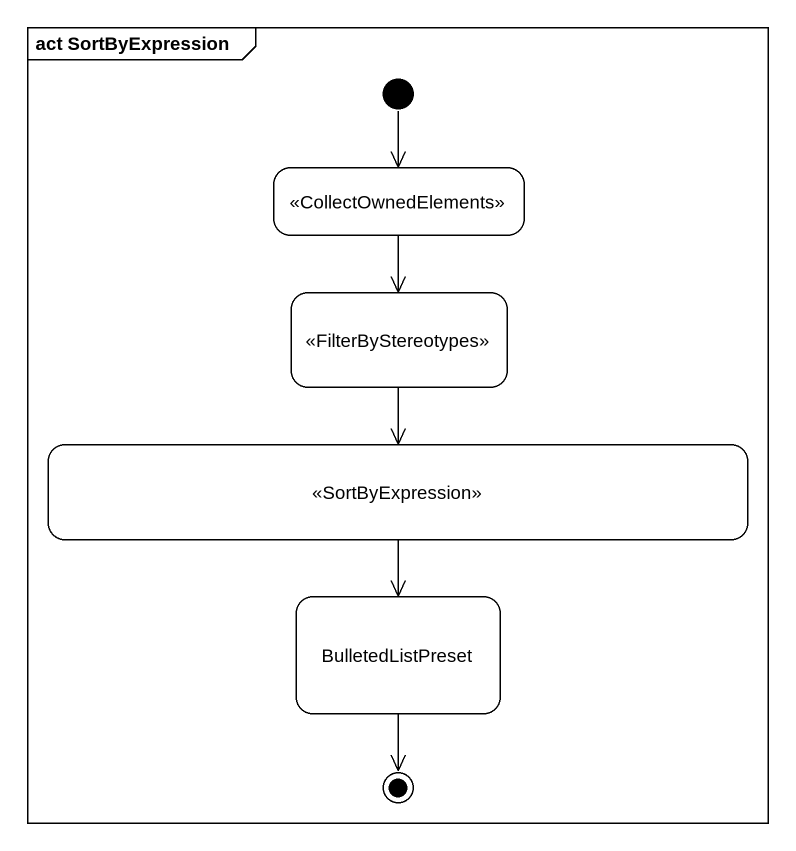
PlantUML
@startuml
mainframe act SortByExpression
hide empty description
state " " as state1 <<CollectOwnedElements>>
state " " as state2 <<FilterByStereotypes>>
state " " as state3 <<SortByExpression>>
state BulletedListPreset
[*] --> state1
state1 --> state2
state2 --> state3
state3 --> BulletedListPreset
BulletedListPreset --> [*]
@enduml
